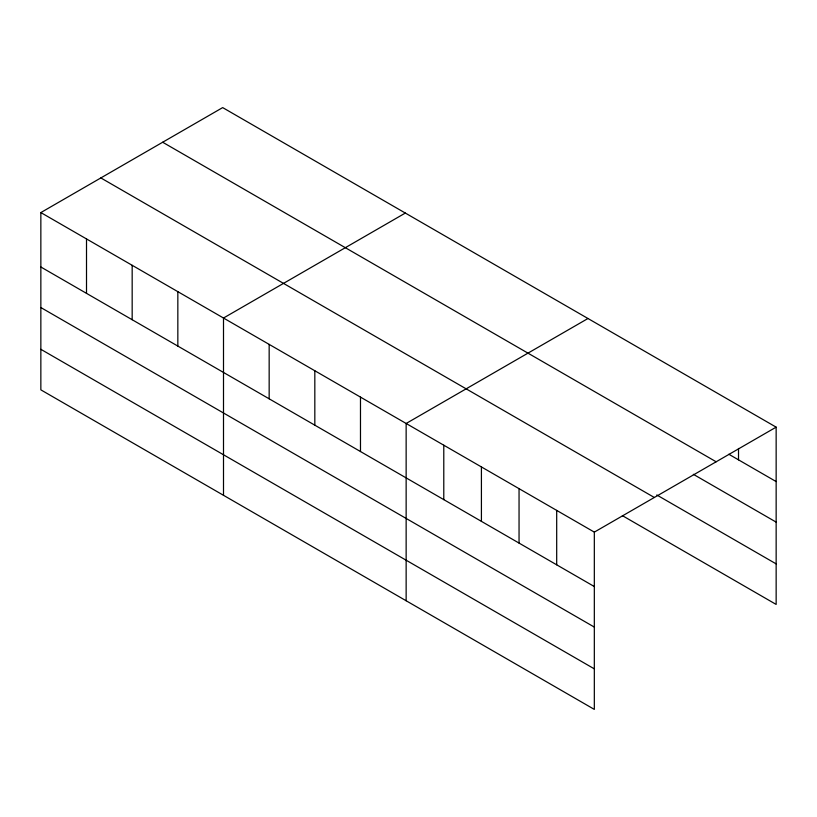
<?xml version="1.0" encoding="UTF-8"?>
<svg xmlns="http://www.w3.org/2000/svg" width="817" height="817" viewBox="0 0 817 817"><rect width="100%" height="100%" fill="white"/><g stroke="black" fill="none" stroke-linecap="round" stroke-linejoin="round"><path stroke-width="1.23" d="M40.85 212.573L594.327 532.122L594.327 709.401L40.85 389.852L40.85 212.573L222.673 107.599L776.15 427.148L776.15 604.427L622.38 515.639M405.324 213.053L223.501 318.027L223.501 495.296M587.964 318.507L406.141 423.482L406.141 600.75M594.327 532.122L776.15 427.148M728.835 454.252L776.15 481.57M162.675 142.24L716.152 461.789M693.347 474.309L776.15 522.114M656.786 494.969L776.15 563.883M100.848 177.932L654.325 497.482M40.85 266.996L594.327 586.545M40.85 307.539L594.327 627.088M40.85 349.308L594.327 668.857M738.517 448.451L738.517 459.838M556.694 510.39L556.694 564.823M519.05 488.668L519.05 543.091M481.417 466.936L481.417 521.358M443.784 445.204L443.784 499.626M360.481 397.113L360.481 451.535M314.821 370.755L314.821 425.177M269.161 344.386L269.161 398.808M177.84 291.669L177.84 346.091M132.17 265.3L132.17 319.723M86.51 238.942L86.51 293.364"/></g></svg>
